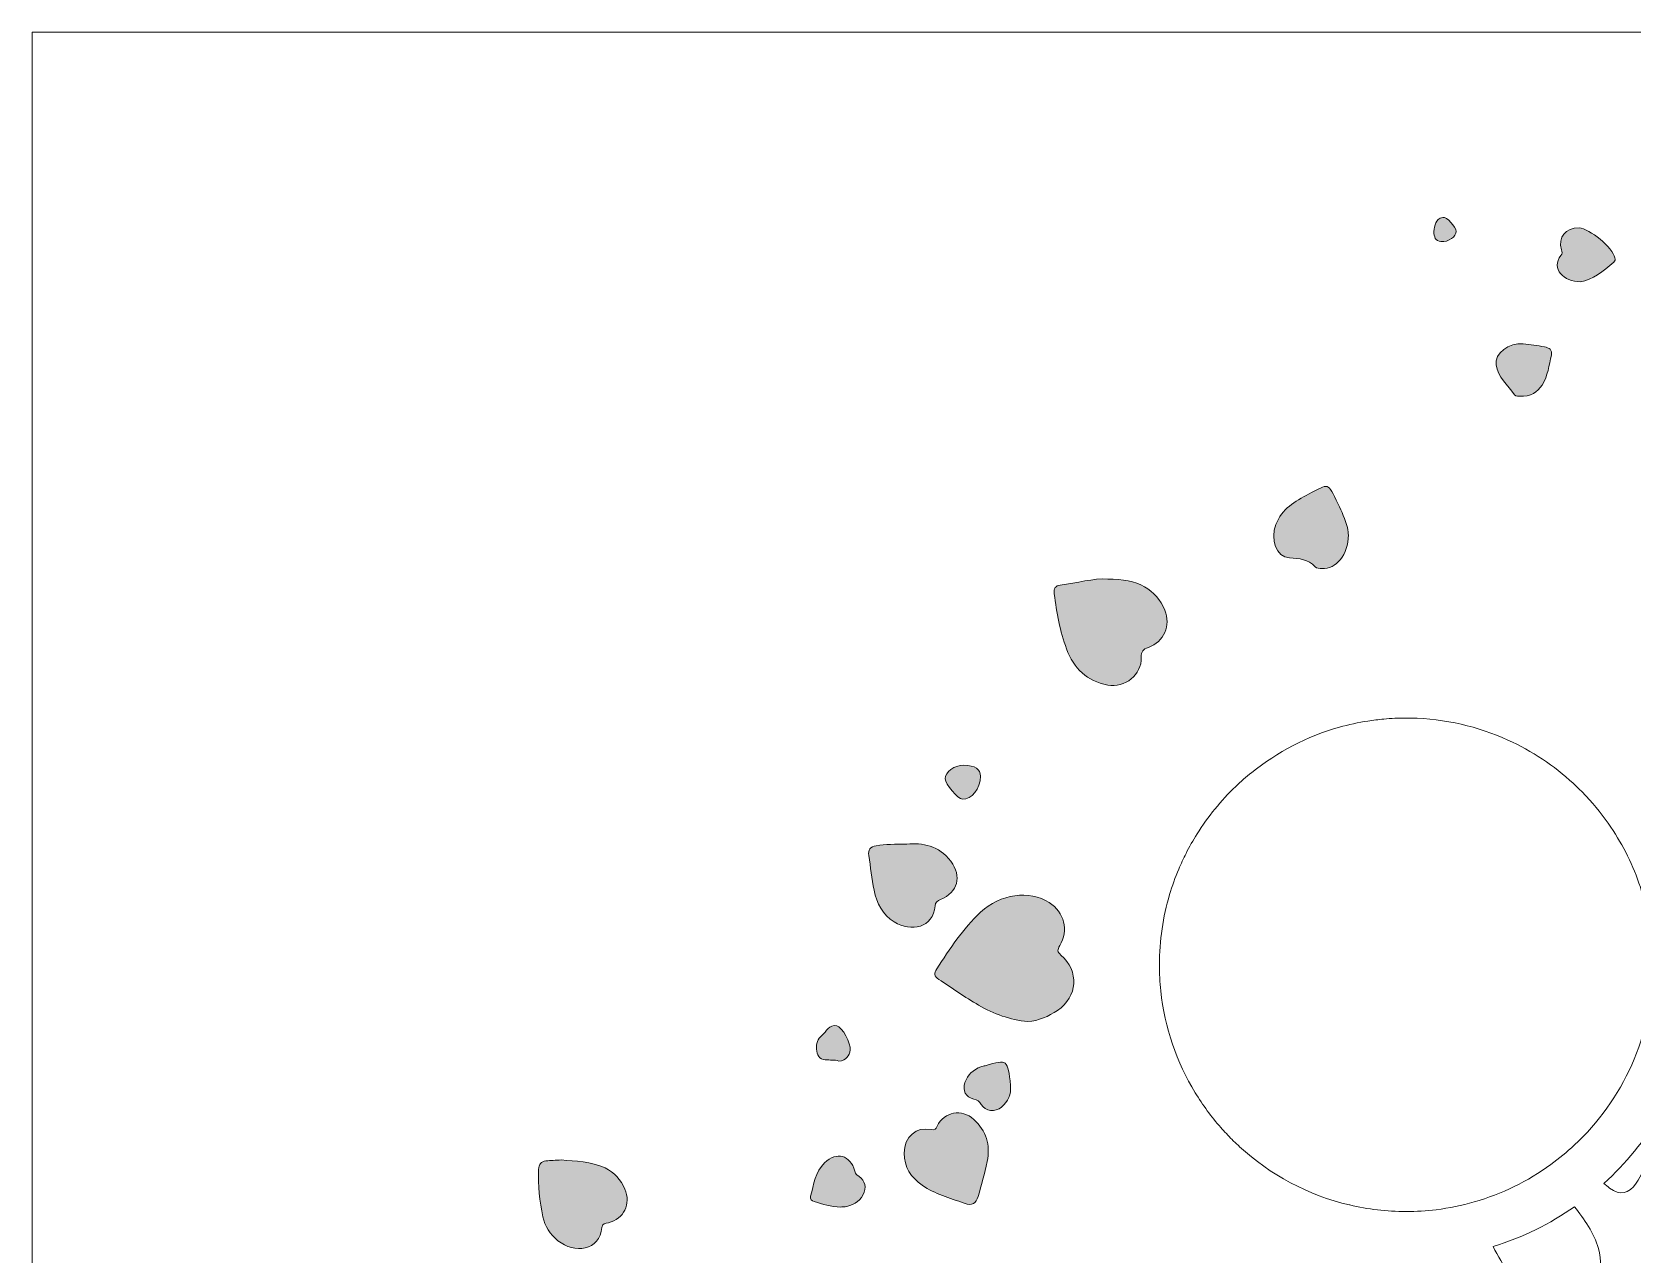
# Model space of a CAD drawing. Header units: inches. Extents: x 0 to 12, y -12 to 0.
# Drawn here: x 0 to 5.99, y -4.58 to 0 of the extents above; entities that cross this region are included whole.
import ezdxf

# ---------------------------------------------------------------- set-up
doc = ezdxf.new("R2010")
doc.units = ezdxf.units.IN
doc.header["$MEASUREMENT"] = 0
doc.layers.add('Layer 1', color=7, linetype='Continuous')

# ---------------------------------------------------------------- blocks, each defined once
blk = doc.blocks.new('block 2')
at = {"layer": 'Layer 1', "true_color": 0xffffff}
h = blk.add_hatch(color=7, dxfattribs=at)
h.dxf.hatch_style = 2
edge = h.paths.add_edge_path()
edge.add_spline(control_points=[(5.2742, -0.7848), (5.3014, -0.7869), (5.332, -0.7654), (5.3313, -0.7463), (5.3307, -0.7293), (5.2965, -0.6909), (5.2809, -0.6941), (5.2527, -0.7001), (5.2507, -0.7256), (5.2477, -0.7463), (5.2483, -0.767), (5.2528, -0.7831), (5.2742, -0.7848)], knot_values=[0, 0, 0, 0, 1, 1, 1, 2, 2, 2, 3, 3, 3, 4, 4, 4, 4], degree=3, periodic=1)
h = blk.add_hatch(color=7, dxfattribs=at)
h.dxf.hatch_style = 2
edge = h.paths.add_edge_path()
edge.add_spline(control_points=[(5.7965, -0.935), (5.8412, -0.9289), (5.8814, -0.8948), (5.9216, -0.861), (5.9259, -0.8573), (5.9271, -0.8519), (5.9257, -0.8457), (5.9169, -0.807), (5.8309, -0.7352), (5.791, -0.7335), (5.7416, -0.7314), (5.711, -0.769), (5.7252, -0.8154), (5.7276, -0.8233), (5.7293, -0.8288), (5.7233, -0.8365), (5.685, -0.8857), (5.7345, -0.9355), (5.7965, -0.935)], knot_values=[0, 0, 0, 0, 1, 1, 1, 2, 2, 2, 3, 3, 3, 4, 4, 4, 5, 5, 5, 6, 6, 6, 6], degree=3, periodic=1)
h = blk.add_hatch(color=7, dxfattribs=at)
h.dxf.hatch_style = 2
edge = h.paths.add_edge_path()
edge.add_spline(control_points=[(5.5493, -1.3581), (5.5535, -1.3643), (5.568, -1.3635), (5.5687, -1.3637), (5.6113, -1.3647), (5.6355, -1.349), (5.6531, -1.3214), (5.6749, -1.2873), (5.6783, -1.2475), (5.6876, -1.2097), (5.6925, -1.1899), (5.6792, -1.1811), (5.6614, -1.1784), (5.6348, -1.1743), (5.6083, -1.1694), (5.5815, -1.1669), (5.5296, -1.1622), (5.4738, -1.2032), (5.4803, -1.2465), (5.487, -1.2913), (5.5244, -1.3219), (5.5493, -1.3581)], knot_values=[0, 0, 0, 0, 1, 1, 1, 2, 2, 2, 3, 3, 3, 4, 4, 4, 5, 5, 5, 6, 6, 6, 7, 7, 7, 7], degree=3, periodic=1)
h = blk.add_hatch(color=7, dxfattribs=at)
h.dxf.hatch_style = 2
edge = h.paths.add_edge_path()
edge.add_spline(control_points=[(4.7067, -1.9684), (4.744, -1.9707), (4.7768, -1.9732), (4.8035, -2.0024), (4.8085, -2.0077), (4.8202, -2.0081), (4.829, -2.0086), (4.8815, -2.0119), (4.9274, -1.9568), (4.9276, -1.8824), (4.9272, -1.8786), (4.9277, -1.8658), (4.9242, -1.8543), (4.9151, -1.8243), (4.9033, -1.7953), (4.8894, -1.767), (4.8475, -1.6814), (4.8576, -1.6902), (4.7789, -1.7302), (4.728, -1.7561), (4.6784, -1.7853), (4.6561, -1.8436), (4.6347, -1.8996), (4.6583, -1.9655), (4.7067, -1.9684)], knot_values=[0, 0, 0, 0, 1, 1, 1, 2, 2, 2, 3, 3, 3, 4, 4, 4, 5, 5, 5, 6, 6, 6, 7, 7, 7, 8, 8, 8, 8], degree=3, periodic=1)
h = blk.add_hatch(color=7, dxfattribs=at)
h.dxf.hatch_style = 2
edge = h.paths.add_edge_path()
edge.add_spline(control_points=[(3.8726, -2.3096), (3.8995, -2.3826), (3.9493, -2.4304), (4.0266, -2.4446), (4.0916, -2.4566), (4.1541, -2.4055), (4.1524, -2.3414), (4.1518, -2.3186), (4.1586, -2.3107), (4.1792, -2.3037), (4.237, -2.2839), (4.2635, -2.2211), (4.2405, -2.1646), (4.2087, -2.0865), (4.1393, -2.0469), (4.0271, -2.0479), (3.9724, -2.0442), (3.9115, -2.0628), (3.8492, -2.0707), (3.831, -2.073), (3.8239, -2.0824), (3.8267, -2.1035), (3.8361, -2.1737), (3.8481, -2.243), (3.8726, -2.3096)], knot_values=[0, 0, 0, 0, 1, 1, 1, 2, 2, 2, 3, 3, 3, 4, 4, 4, 5, 5, 5, 6, 6, 6, 7, 7, 7, 8, 8, 8, 8], degree=3, periodic=1)
h = blk.add_hatch(color=7, dxfattribs=at)
h.dxf.hatch_style = 2
edge = h.paths.add_edge_path()
edge.add_spline(control_points=[(3.4826, -2.8723), (3.5177, -2.8735), (3.5492, -2.8336), (3.5506, -2.7861), (3.5514, -2.7594), (3.5306, -2.7459), (3.4878, -2.745), (3.4527, -2.7443), (3.4184, -2.7693), (3.4184, -2.7956), (3.4184, -2.8139), (3.4668, -2.8718), (3.4826, -2.8723)], knot_values=[0, 0, 0, 0, 1, 1, 1, 2, 2, 2, 3, 3, 3, 4, 4, 4, 4], degree=3, periodic=1)
h = blk.add_hatch(color=7, dxfattribs=at)
h.dxf.hatch_style = 2
edge = h.paths.add_edge_path()
edge.add_spline(control_points=[(3.2751, -3.0397), (3.2297, -3.04), (3.1951, -3.0409), (3.1604, -3.0464), (3.1369, -3.0501), (3.1295, -3.0623), (3.1325, -3.0832), (3.1385, -3.1265), (3.1437, -3.17), (3.1524, -3.2128), (3.1623, -3.2613), (3.1838, -3.3047), (3.2277, -3.3316), (3.2915, -3.3707), (3.3734, -3.3538), (3.3805, -3.2708), (3.3816, -3.2571), (3.3899, -3.2519), (3.401, -3.2474), (3.466, -3.2211), (3.482, -3.1604), (3.4393, -3.104), (3.3947, -3.0453), (3.3327, -3.0343), (3.2751, -3.0397)], knot_values=[0, 0, 0, 0, 1, 1, 1, 2, 2, 2, 3, 3, 3, 4, 4, 4, 5, 5, 5, 6, 6, 6, 7, 7, 7, 8, 8, 8, 8], degree=3, periodic=1)
h = blk.add_hatch(color=7, dxfattribs=at)
h.dxf.hatch_style = 2
edge = h.paths.add_edge_path()
edge.add_spline(control_points=[(3.8077, -3.259), (3.7335, -3.2107), (3.6244, -3.2262), (3.5507, -3.2953), (3.4847, -3.3572), (3.4356, -3.4322), (3.3868, -3.5075), (3.3763, -3.5237), (3.3766, -3.5347), (3.394, -3.5463), (3.4433, -3.5792), (3.4922, -3.6127), (3.5434, -3.6429), (3.6003, -3.6764), (3.6609, -3.6973), (3.727, -3.7045), (3.7682, -3.7014), (3.8053, -3.6849), (3.8388, -3.6626), (3.9147, -3.6118), (3.9204, -3.5157), (3.8518, -3.4554), (3.8376, -3.4429), (3.8378, -3.436), (3.8472, -3.4201), (3.8818, -3.3616), (3.8647, -3.2961), (3.8077, -3.259)], knot_values=[0, 0, 0, 0, 1, 1, 1, 2, 2, 2, 3, 3, 3, 4, 4, 4, 5, 5, 5, 6, 6, 6, 7, 7, 7, 8, 8, 8, 9, 9, 9, 9], degree=3, periodic=1)
h = blk.add_hatch(color=7, dxfattribs=at)
h.dxf.hatch_style = 2
edge = h.paths.add_edge_path()
edge.add_spline(control_points=[(2.9694, -3.8481), (2.9871, -3.8486), (3.0047, -3.8471), (3.0205, -3.8522), (3.0484, -3.8505), (3.059, -3.8332), (3.0627, -3.8104), (3.0664, -3.7877), (3.0331, -3.7244), (3.0124, -3.7201), (2.9846, -3.7143), (2.9736, -3.7415), (2.9566, -3.7561), (2.941, -3.7693), (2.9355, -3.7881), (2.9368, -3.8077), (2.9381, -3.8279), (2.9464, -3.8474), (2.9694, -3.8481)], knot_values=[0, 0, 0, 0, 1, 1, 1, 2, 2, 2, 3, 3, 3, 4, 4, 4, 5, 5, 5, 6, 6, 6, 6], degree=3, periodic=1)
h = blk.add_hatch(color=7, dxfattribs=at)
h.dxf.hatch_style = 2
edge = h.paths.add_edge_path()
edge.add_spline(control_points=[(3.6294, -4.0247), (3.6546, -4.004), (3.665, -3.9764), (3.6634, -3.9442), (3.6509, -3.8455), (3.6535, -3.845), (3.5682, -3.8697), (3.5629, -3.8713), (3.5571, -3.8716), (3.5519, -3.8736), (3.5231, -3.8845), (3.5019, -3.9036), (3.4921, -3.9331), (3.4821, -3.963), (3.4952, -3.9881), (3.5258, -3.9944), (3.5394, -3.9972), (3.5462, -4.003), (3.5533, -4.0145), (3.5691, -4.0403), (3.6053, -4.0445), (3.6294, -4.0247)], knot_values=[0, 0, 0, 0, 1, 1, 1, 2, 2, 2, 3, 3, 3, 4, 4, 4, 5, 5, 5, 6, 6, 6, 7, 7, 7, 7], degree=3, periodic=1)
h = blk.add_hatch(color=7, dxfattribs=at)
h.dxf.hatch_style = 2
edge = h.paths.add_edge_path()
edge.add_spline(control_points=[(3.388, -4.0963), (3.3827, -4.107), (3.38, -4.1117), (3.3664, -4.1088), (3.3094, -4.0967), (3.2649, -4.1358), (3.2647, -4.1966), (3.2649, -4.2493), (3.2904, -4.2885), (3.3324, -4.3173), (3.3802, -4.35), (3.4355, -4.3652), (3.4894, -4.3842), (3.5198, -4.3949), (3.5339, -4.3867), (3.5419, -4.3587), (3.5543, -4.3157), (3.5663, -4.2728), (3.5754, -4.2288), (3.5884, -4.165), (3.5721, -4.1137), (3.5256, -4.0711), (3.4798, -4.0291), (3.4158, -4.041), (3.388, -4.0963)], knot_values=[0, 0, 0, 0, 1, 1, 1, 2, 2, 2, 3, 3, 3, 4, 4, 4, 5, 5, 5, 6, 6, 6, 7, 7, 7, 8, 8, 8, 8], degree=3, periodic=1)
h = blk.add_hatch(color=7, dxfattribs=at)
h.dxf.hatch_style = 2
edge = h.paths.add_edge_path()
edge.add_spline(control_points=[(3.0277, -4.3986), (3.0324, -4.3982), (3.0416, -4.3986), (3.0502, -4.3966), (3.0803, -4.3894), (3.1043, -4.3731), (3.1149, -4.3433), (3.125, -4.3147), (3.1121, -4.2933), (3.0877, -4.2778), (3.0827, -4.2745), (3.0814, -4.2696), (3.0799, -4.2638), (3.0643, -4.2041), (3.0114, -4.1898), (2.967, -4.2333), (2.9319, -4.2675), (2.9261, -4.3143), (2.9146, -4.3585), (2.9119, -4.369), (2.9185, -4.3751), (2.9283, -4.3782), (2.9594, -4.3881), (2.9904, -4.3978), (3.0277, -4.3986)], knot_values=[0, 0, 0, 0, 1, 1, 1, 2, 2, 2, 3, 3, 3, 4, 4, 4, 5, 5, 5, 6, 6, 6, 7, 7, 7, 8, 8, 8, 8], degree=3, periodic=1)
h = blk.add_hatch(color=7, dxfattribs=at)
h.dxf.hatch_style = 2
edge = h.paths.add_edge_path()
edge.add_spline(control_points=[(1.9686, -4.5247), (2.0295, -4.5743), (2.1254, -4.5629), (2.1333, -4.4749), (2.1347, -4.4589), (2.1472, -4.4605), (2.1579, -4.4578), (2.2162, -4.4429), (2.2428, -4.3873), (2.2194, -4.3314), (2.2044, -4.2957), (2.18, -4.2689), (2.1453, -4.2522), (2.0923, -4.2268), (2.0344, -4.2281), (1.9814, -4.2221), (1.9596, -4.2236), (1.9417, -4.2242), (1.9239, -4.2262), (1.9055, -4.2282), (1.8975, -4.2389), (1.8963, -4.2579), (1.8925, -4.3179), (1.9005, -4.3769), (1.9125, -4.4351), (1.9198, -4.4704), (1.9393, -4.5009), (1.9686, -4.5247)], knot_values=[0, 0, 0, 0, 1, 1, 1, 2, 2, 2, 3, 3, 3, 4, 4, 4, 5, 5, 5, 6, 6, 6, 7, 7, 7, 8, 8, 8, 9, 9, 9, 9], degree=3, periodic=1)
at = {"layer": 'Layer 1', "lineweight": 0}
for points, knots in [([(5.2742, -0.7848), (5.3014, -0.7869), (5.332, -0.7654), (5.3313, -0.7463), (5.3307, -0.7293), (5.2965, -0.6909), (5.2809, -0.6941), (5.2527, -0.7001), (5.2507, -0.7256), (5.2477, -0.7463), (5.2483, -0.767), (5.2528, -0.7831), (5.2742, -0.7848)], [0, 0, 0, 0, 1, 1, 1, 2, 2, 2, 3, 3, 3, 4, 4, 4, 4]), ([(5.7965, -0.935), (5.8412, -0.9289), (5.8814, -0.8948), (5.9216, -0.861), (5.9259, -0.8573), (5.9271, -0.8519), (5.9257, -0.8457), (5.9169, -0.807), (5.8309, -0.7352), (5.791, -0.7335), (5.7416, -0.7314), (5.711, -0.769), (5.7252, -0.8154), (5.7276, -0.8233), (5.7293, -0.8288), (5.7233, -0.8365), (5.685, -0.8857), (5.7345, -0.9355), (5.7965, -0.935)], [0, 0, 0, 0, 1, 1, 1, 2, 2, 2, 3, 3, 3, 4, 4, 4, 5, 5, 5, 6, 6, 6, 6]), ([(5.5493, -1.3581), (5.5535, -1.3643), (5.568, -1.3635), (5.5687, -1.3637), (5.6113, -1.3647), (5.6355, -1.349), (5.6531, -1.3214), (5.6749, -1.2873), (5.6783, -1.2475), (5.6876, -1.2097), (5.6925, -1.1899), (5.6792, -1.1811), (5.6614, -1.1784), (5.6348, -1.1743), (5.6083, -1.1694), (5.5815, -1.1669), (5.5296, -1.1622), (5.4738, -1.2032), (5.4803, -1.2465), (5.487, -1.2913), (5.5244, -1.3219), (5.5493, -1.3581)], [0, 0, 0, 0, 1, 1, 1, 2, 2, 2, 3, 3, 3, 4, 4, 4, 5, 5, 5, 6, 6, 6, 7, 7, 7, 7]), ([(4.7067, -1.9684), (4.744, -1.9707), (4.7768, -1.9732), (4.8035, -2.0024), (4.8085, -2.0077), (4.8202, -2.0081), (4.829, -2.0086), (4.8815, -2.0119), (4.9274, -1.9568), (4.9276, -1.8824), (4.9272, -1.8786), (4.9277, -1.8658), (4.9242, -1.8543), (4.9151, -1.8243), (4.9033, -1.7953), (4.8894, -1.767), (4.8475, -1.6814), (4.8576, -1.6902), (4.7789, -1.7302), (4.728, -1.7561), (4.6784, -1.7853), (4.6561, -1.8436), (4.6347, -1.8996), (4.6583, -1.9655), (4.7067, -1.9684)], [0, 0, 0, 0, 1, 1, 1, 2, 2, 2, 3, 3, 3, 4, 4, 4, 5, 5, 5, 6, 6, 6, 7, 7, 7, 8, 8, 8, 8]), ([(3.8726, -2.3096), (3.8995, -2.3826), (3.9493, -2.4304), (4.0266, -2.4446), (4.0916, -2.4566), (4.1541, -2.4055), (4.1524, -2.3414), (4.1518, -2.3186), (4.1586, -2.3107), (4.1792, -2.3037), (4.237, -2.2839), (4.2635, -2.2211), (4.2405, -2.1646), (4.2087, -2.0865), (4.1393, -2.0469), (4.0271, -2.0479), (3.9724, -2.0442), (3.9115, -2.0628), (3.8492, -2.0707), (3.831, -2.073), (3.8239, -2.0824), (3.8267, -2.1035), (3.8361, -2.1737), (3.8481, -2.243), (3.8726, -2.3096)], [0, 0, 0, 0, 1, 1, 1, 2, 2, 2, 3, 3, 3, 4, 4, 4, 5, 5, 5, 6, 6, 6, 7, 7, 7, 8, 8, 8, 8]), ([(4.5207, -4.1729), (4.5109, -4.1641), (4.5014, -4.1551), (4.4921, -4.1458), (4.4777, -4.1313), (4.4637, -4.1165), (4.4502, -4.1012), (4.4146, -4.0606), (4.3825, -4.0169), (4.3544, -3.9706), (4.2853, -3.8571), (4.24, -3.7278), (4.2254, -3.5893), (4.2221, -3.5573), (4.2203, -3.5247), (4.2203, -3.4918), (4.2203, -3.4007), (4.2335, -3.3125), (4.2584, -3.2293), (4.268, -3.1966), (4.2795, -3.1646), (4.2927, -3.1335), (4.3011, -3.1137), (4.3101, -3.0941), (4.3199, -3.0749), (4.3325, -3.05), (4.3463, -3.0257), (4.3612, -3.0021), (4.3612, -3.0021), (4.3612, -3.0019), (4.3612, -3.0019), (4.402, -2.9369), (4.4507, -2.8774), (4.5059, -2.8244), (4.5252, -2.8061), (4.5451, -2.7885), (4.5659, -2.772), (4.6617, -2.6949), (4.773, -2.6365), (4.8945, -2.6024), (4.929, -2.5927), (4.9645, -2.585), (5.0007, -2.5793), (5.0202, -2.5762), (5.04, -2.5737), (5.06, -2.5721), (5.0876, -2.5695), (5.1157, -2.5682), (5.1439, -2.5682), (5.1496, -2.5682), (5.1553, -2.5682), (5.1611, -2.5683), (5.2905, -2.5707), (5.4137, -2.5999), (5.525, -2.6505), (5.6149, -2.6913), (5.6972, -2.7463), (5.769, -2.8124), (5.786, -2.828), (5.8024, -2.8442), (5.8181, -2.8611), (5.8181, -2.8611), (5.8183, -2.8612), (5.8183, -2.8612), (5.8519, -2.8971), (5.8826, -2.9355), (5.91, -2.9766), (5.9566, -3.0453), (5.994, -3.1209), (6.0206, -3.2011), (6.0303, -3.2302), (6.0386, -3.26), (6.0454, -3.2903), (6.0599, -3.3552), (6.0676, -3.4226), (6.0676, -3.4918), (6.0676, -3.7581), (5.9542, -3.9986), (5.7734, -4.1672), (5.7456, -4.1932), (5.7163, -4.2174), (5.6855, -4.2396), (5.5997, -4.302), (5.5027, -4.3499), (5.3983, -4.3798), (5.3524, -4.3931), (5.3051, -4.4027), (5.2564, -4.4086), (5.2196, -4.4132), (5.1821, -4.4155), (5.1439, -4.4155), (5.0711, -4.4155), (5.0004, -4.4071), (4.9325, -4.391), (4.9325, -4.391), (4.9323, -4.391), (4.9323, -4.391), (4.7761, -4.3542), (4.6351, -4.2778), (4.5207, -4.1729)], [0, 0, 0, 0, 1, 1, 1, 2, 2, 2, 3, 3, 3, 4, 4, 4, 5, 5, 5, 6, 6, 6, 7, 7, 7, 8, 8, 8, 9, 9, 9, 10, 10, 10, 11, 11, 11, 12, 12, 12, 13, 13, 13, 14, 14, 14, 15, 15, 15, 16, 16, 16, 17, 17, 17, 18, 18, 18, 19, 19, 19, 20, 20, 20, 21, 21, 21, 22, 22, 22, 23, 23, 23, 24, 24, 24, 25, 25, 25, 26, 26, 26, 27, 27, 27, 28, 28, 28, 29, 29, 29, 30, 30, 30, 31, 31, 31, 32, 32, 32, 33, 33, 33, 33]), ([(3.4826, -2.8723), (3.5177, -2.8735), (3.5492, -2.8336), (3.5506, -2.7861), (3.5514, -2.7594), (3.5306, -2.7459), (3.4878, -2.745), (3.4527, -2.7443), (3.4184, -2.7693), (3.4184, -2.7956), (3.4184, -2.8139), (3.4668, -2.8718), (3.4826, -2.8723)], [0, 0, 0, 0, 1, 1, 1, 2, 2, 2, 3, 3, 3, 4, 4, 4, 4]), ([(3.2751, -3.0397), (3.2297, -3.04), (3.1951, -3.0409), (3.1604, -3.0464), (3.1369, -3.0501), (3.1295, -3.0623), (3.1325, -3.0832), (3.1385, -3.1265), (3.1437, -3.17), (3.1524, -3.2128), (3.1623, -3.2613), (3.1838, -3.3047), (3.2277, -3.3316), (3.2915, -3.3707), (3.3734, -3.3538), (3.3805, -3.2708), (3.3816, -3.2571), (3.3899, -3.2519), (3.401, -3.2474), (3.466, -3.2211), (3.482, -3.1604), (3.4393, -3.104), (3.3947, -3.0453), (3.3327, -3.0343), (3.2751, -3.0397)], [0, 0, 0, 0, 1, 1, 1, 2, 2, 2, 3, 3, 3, 4, 4, 4, 5, 5, 5, 6, 6, 6, 7, 7, 7, 8, 8, 8, 8]), ([(3.8077, -3.259), (3.7335, -3.2107), (3.6244, -3.2262), (3.5507, -3.2953), (3.4847, -3.3572), (3.4356, -3.4322), (3.3868, -3.5075), (3.3763, -3.5237), (3.3766, -3.5347), (3.394, -3.5463), (3.4433, -3.5792), (3.4922, -3.6127), (3.5434, -3.6429), (3.6003, -3.6764), (3.6609, -3.6973), (3.727, -3.7045), (3.7682, -3.7014), (3.8053, -3.6849), (3.8388, -3.6626), (3.9147, -3.6118), (3.9204, -3.5157), (3.8518, -3.4554), (3.8376, -3.4429), (3.8378, -3.436), (3.8472, -3.4201), (3.8818, -3.3616), (3.8647, -3.2961), (3.8077, -3.259)], [0, 0, 0, 0, 1, 1, 1, 2, 2, 2, 3, 3, 3, 4, 4, 4, 5, 5, 5, 6, 6, 6, 7, 7, 7, 8, 8, 8, 9, 9, 9, 9]), ([(2.9694, -3.8481), (2.9871, -3.8486), (3.0047, -3.8471), (3.0205, -3.8522), (3.0484, -3.8505), (3.059, -3.8332), (3.0627, -3.8104), (3.0664, -3.7877), (3.0331, -3.7244), (3.0124, -3.7201), (2.9846, -3.7143), (2.9736, -3.7415), (2.9566, -3.7561), (2.941, -3.7693), (2.9355, -3.7881), (2.9368, -3.8077), (2.9381, -3.8279), (2.9464, -3.8474), (2.9694, -3.8481)], [0, 0, 0, 0, 1, 1, 1, 2, 2, 2, 3, 3, 3, 4, 4, 4, 5, 5, 5, 6, 6, 6, 6]), ([(3.6294, -4.0247), (3.6546, -4.004), (3.665, -3.9764), (3.6634, -3.9442), (3.6509, -3.8455), (3.6535, -3.845), (3.5682, -3.8697), (3.5629, -3.8713), (3.5571, -3.8716), (3.5519, -3.8736), (3.5231, -3.8845), (3.5019, -3.9036), (3.4921, -3.9331), (3.4821, -3.963), (3.4952, -3.9881), (3.5258, -3.9944), (3.5394, -3.9972), (3.5462, -4.003), (3.5533, -4.0145), (3.5691, -4.0403), (3.6053, -4.0445), (3.6294, -4.0247)], [0, 0, 0, 0, 1, 1, 1, 2, 2, 2, 3, 3, 3, 4, 4, 4, 5, 5, 5, 6, 6, 6, 7, 7, 7, 7]), ([(3.388, -4.0963), (3.3827, -4.107), (3.38, -4.1117), (3.3664, -4.1088), (3.3094, -4.0967), (3.2649, -4.1358), (3.2647, -4.1966), (3.2649, -4.2493), (3.2904, -4.2885), (3.3324, -4.3173), (3.3802, -4.35), (3.4355, -4.3652), (3.4894, -4.3842), (3.5198, -4.3949), (3.5339, -4.3867), (3.5419, -4.3587), (3.5543, -4.3157), (3.5663, -4.2728), (3.5754, -4.2288), (3.5884, -4.165), (3.5721, -4.1137), (3.5256, -4.0711), (3.4798, -4.0291), (3.4158, -4.041), (3.388, -4.0963)], [0, 0, 0, 0, 1, 1, 1, 2, 2, 2, 3, 3, 3, 4, 4, 4, 5, 5, 5, 6, 6, 6, 7, 7, 7, 8, 8, 8, 8]), ([(6.0788, -4.1186), (6.0626, -4.185), (6.0434, -4.2509), (6.0053, -4.3089), (5.9782, -4.35), (5.9438, -4.3575), (5.9054, -4.3276), (5.8982, -4.3221), (5.8911, -4.3162), (5.8844, -4.3101), (5.9664, -4.2356), (6.0374, -4.1491), (6.0942, -4.0531), (6.0892, -4.0749), (6.0841, -4.0968), (6.0788, -4.1186)], [0, 0, 0, 0, 1, 1, 1, 2, 2, 2, 3, 3, 3, 4, 4, 4, 5, 5, 5, 5]), ([(3.0277, -4.3986), (3.0324, -4.3982), (3.0416, -4.3986), (3.0502, -4.3966), (3.0803, -4.3894), (3.1043, -4.3731), (3.1149, -4.3433), (3.125, -4.3147), (3.1121, -4.2933), (3.0877, -4.2778), (3.0827, -4.2745), (3.0814, -4.2696), (3.0799, -4.2638), (3.0643, -4.2041), (3.0114, -4.1898), (2.967, -4.2333), (2.9319, -4.2675), (2.9261, -4.3143), (2.9146, -4.3585), (2.9119, -4.369), (2.9185, -4.3751), (2.9283, -4.3782), (2.9594, -4.3881), (2.9904, -4.3978), (3.0277, -4.3986)], [0, 0, 0, 0, 1, 1, 1, 2, 2, 2, 3, 3, 3, 4, 4, 4, 5, 5, 5, 6, 6, 6, 7, 7, 7, 8, 8, 8, 8]), ([(1.9686, -4.5247), (2.0295, -4.5743), (2.1254, -4.5629), (2.1333, -4.4749), (2.1347, -4.4589), (2.1472, -4.4605), (2.1579, -4.4578), (2.2162, -4.4429), (2.2428, -4.3873), (2.2194, -4.3314), (2.2044, -4.2957), (2.18, -4.2689), (2.1453, -4.2522), (2.0923, -4.2268), (2.0344, -4.2281), (1.9814, -4.2221), (1.9596, -4.2236), (1.9417, -4.2242), (1.9239, -4.2262), (1.9055, -4.2282), (1.8975, -4.2389), (1.8963, -4.2579), (1.8925, -4.3179), (1.9005, -4.3769), (1.9125, -4.4351), (1.9198, -4.4704), (1.9393, -4.5009), (1.9686, -4.5247)], [0, 0, 0, 0, 1, 1, 1, 2, 2, 2, 3, 3, 3, 4, 4, 4, 5, 5, 5, 6, 6, 6, 7, 7, 7, 8, 8, 8, 9, 9, 9, 9]), ([(5.8635, -4.5541), (5.8856, -4.6426), (5.8677, -4.7279), (5.8358, -4.8106), (5.8183, -4.856), (5.7803, -4.8734), (5.746, -4.8554), (5.6921, -4.8267), (5.6421, -4.7922), (5.602, -4.7459), (5.549, -4.6846), (5.5057, -4.6176), (5.4697, -4.5466), (5.5796, -4.5127), (5.6822, -4.4619), (5.7744, -4.3973), (5.8103, -4.4457), (5.8483, -4.4942), (5.8635, -4.5541)], [0, 0, 0, 0, 1, 1, 1, 2, 2, 2, 3, 3, 3, 4, 4, 4, 5, 5, 5, 6, 6, 6, 6])]:
    blk.add_open_spline(points, degree=3, knots=knots, dxfattribs=at)

msp = doc.modelspace()

# ---------------------------------------------------------------- linework, layer by layer
at = {"layer": 'Layer 1', "lineweight": 0}
msp.add_lwpolyline([(12, -12), (0, -12), (0, 0), (12, 0), (12, -12)], dxfattribs=at)

# ---------------------------------------------------------------- block references
at = {"layer": 'Layer 1'}
msp.add_blockref('block 2', (0, 0), dxfattribs=at)

doc.saveas('drawing.dxf')
